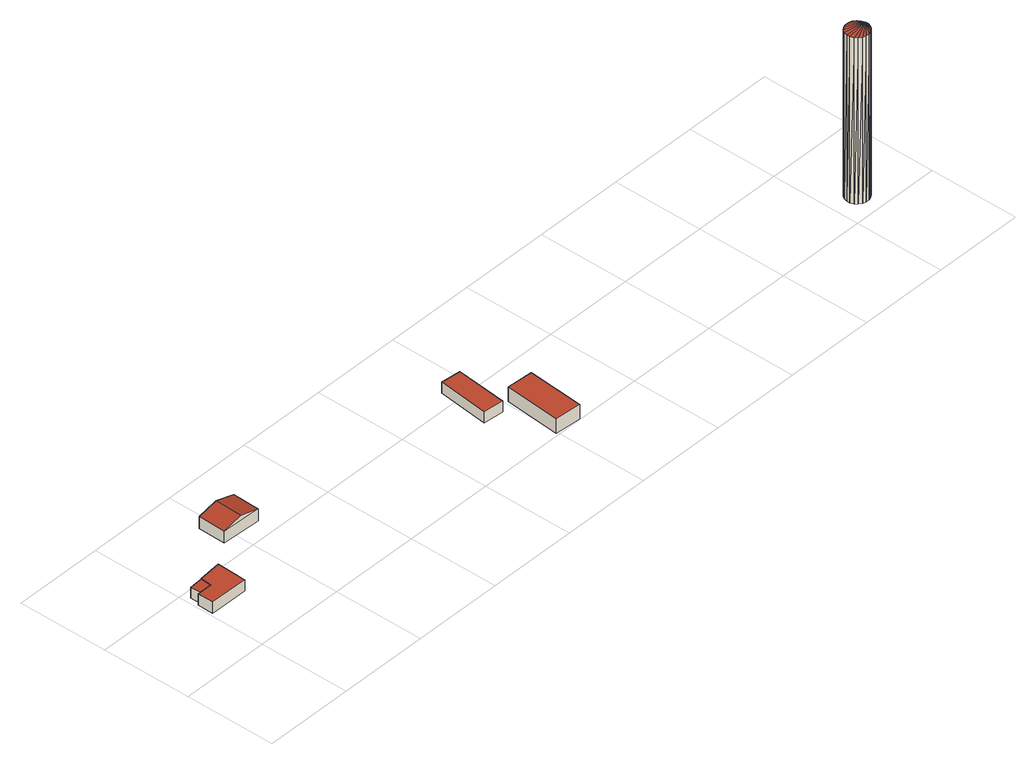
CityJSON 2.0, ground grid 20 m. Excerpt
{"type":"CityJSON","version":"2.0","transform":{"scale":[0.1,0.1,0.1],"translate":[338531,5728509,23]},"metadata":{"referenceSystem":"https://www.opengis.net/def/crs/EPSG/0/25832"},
"CityObjects":{
"building1":{"type":"Building","attributes":{"Geometrietyp2DReferenz":"3000","Gemeindeschluessel":"05170048","function":"51009_1610","roofType":"1000","measuredHeight":2.53},"geometry":[{"type":"Solid","lod":"2","boundaries":[[[[0,1,2,3]],[[4,5,1,0]],[[6,7,5,4]],[[3,2,7,6]],[[4,0,3,6]],[[1,5,7,2]]]],"semantics":{"surfaces":[{"type":"WallSurface"},{"type":"RoofSurface"},{"type":"GroundSurface"}],"values":[[0,0,0,0,1,2]]}}]},
"building2":{"type":"Building","attributes":{"Geometrietyp2DReferenz":"3000","Gemeindeschluessel":"05170048","function":"31001_1313","roofType":"1000","measuredHeight":2.63},"address":[{"country":"Germany","locality":"Wesel","thoroughfareNumber":"113","thoroughfareName":"Wurmflakstraße"}],"geometry":[{"type":"Solid","lod":"2","boundaries":[[[[8,9,10,11]],[[12,13,9,8]],[[14,5,13,12]],[[15,1,5,14]],[[16,2,1,15]],[[17,18,2,16]],[[19,20,18,17]],[[11,10,20,19]],[[17,16,15,14,12,8,11,19]],[[9,13,5,1,2,18,20,10]]]],"semantics":{"surfaces":[{"type":"WallSurface"},{"type":"RoofSurface"},{"type":"GroundSurface"}],"values":[[0,0,0,0,0,0,0,0,1,2]]}}]},
"building3":{"type":"Building","attributes":{"Geometrietyp2DReferenz":"3000","Gemeindeschluessel":"05170048","function":"31001_2723","roofType":"3100","measuredHeight":3.77},"address":[{"country":"Germany","locality":"Wesel","thoroughfareNumber":"113","thoroughfareName":"Wurmflakstraße"}],"geometry":[{"type":"Solid","lod":"2","boundaries":[[[[21,22,23,24]],[[25,26,22,21]],[[27,28,26,25]],[[24,23,28,27]],[[21,29,25]],[[27,30,24]],[[24,30,29,21]],[[25,29,30,27]],[[22,26,28,23]]]],"semantics":{"surfaces":[{"type":"WallSurface"},{"type":"RoofSurface"},{"type":"GroundSurface"}],"values":[[0,0,0,0,0,0,1,1,2]]}}]},
"building4":{"type":"Building","attributes":{"Geometrietyp2DReferenz":"3000","Gemeindeschluessel":"05170048","function":"31001_2723","roofType":"1000","measuredHeight":2.52},"geometry":[{"type":"Solid","lod":"2","boundaries":[[[[31,32,33,34]],[[35,36,32,31]],[[37,38,36,35]],[[34,33,38,37]],[[35,31,34,37]],[[32,36,38,33]]]],"semantics":{"surfaces":[{"type":"WallSurface"},{"type":"RoofSurface"},{"type":"GroundSurface"}],"values":[[0,0,0,0,1,2]]}}]},
"building5":{"type":"Building","attributes":{"Geometrietyp2DReferenz":"3000","Gemeindeschluessel":"05170048","function":"31001_1010","roofType":"1000","measuredHeight":3.27},"geometry":[{"type":"Solid","lod":"2","boundaries":[[[[39,40,41,42]],[[43,44,40,39]],[[45,46,44,43]],[[42,41,46,45]],[[43,39,42,45]],[[40,44,46,41]]]],"semantics":{"surfaces":[{"type":"WallSurface"},{"type":"RoofSurface"},{"type":"GroundSurface"}],"values":[[0,0,0,0,1,2]]}}]},
"building6":{"type":"Building","attributes":{"Geometrietyp2DReferenz":"1000","Gemeindeschluessel":"05170048","function":"51002_1251","roofType":"1000","measuredHeight":38.14},"geometry":[{"type":"Solid","lod":"2","boundaries":[[[[47,48,49]],[[48,50,49]],[[51,52,47]],[[52,48,47]],[[53,54,51]],[[54,52,51]],[[55,56,53]],[[56,54,53]],[[57,58,55]],[[58,56,55]],[[59,60,57]],[[60,58,57]],[[61,62,59]],[[62,60,59]],[[63,64,61]],[[64,62,61]],[[65,66,63]],[[66,64,63]],[[67,68,65]],[[68,66,65]],[[69,70,67]],[[70,68,67]],[[71,72,69]],[[72,70,69]],[[73,74,71]],[[74,72,71]],[[75,76,73]],[[76,74,73]],[[77,78,75]],[[78,76,75]],[[79,80,77]],[[80,78,77]],[[81,82,79]],[[82,80,79]],[[83,84,81]],[[84,82,81]],[[85,86,83]],[[86,84,83]],[[49,50,85]],[[50,86,85]],[[62,64,60]],[[64,66,60]],[[66,68,60]],[[68,70,60]],[[70,72,60]],[[72,74,60]],[[74,76,60]],[[76,78,60]],[[78,80,60]],[[80,82,60]],[[82,84,60]],[[84,86,60]],[[86,50,60]],[[50,48,60]],[[48,52,60]],[[52,54,60]],[[54,56,60]],[[56,58,60]],[[63,61,65]],[[61,59,65]],[[59,57,65]],[[57,55,65]],[[55,53,65]],[[53,51,65]],[[51,47,65]],[[47,49,65]],[[49,85,65]],[[85,83,65]],[[83,81,65]],[[81,79,65]],[[79,77,65]],[[77,75,65]],[[75,73,65]],[[73,71,65]],[[71,69,65]],[[69,67,65]]]],"semantics":{"surfaces":[{"type":"WallSurface"},{"type":"GroundSurface"},{"type":"RoofSurface"}],"values":[[0,0,0,0,0,0,0,0,0,0,0,0,0,0,0,0,0,0,0,0,0,0,0,0,0,0,0,0,0,0,0,0,0,0,0,0,0,0,0,0,1,1,1,1,1,1,1,1,1,1,1,1,1,1,1,1,1,1,2,2,2,2,2,2,2,2,2,2,2,2,2,2,2,2,2,2]]}}]}
},
"vertices":[
[36,155,33],[36,155,8],[38,180,8],[38,180,33],[9,155,33],[9,155,8],[8,178,33],[8,178,8],
[2,120,34],[2,120,8],[87,119,8],[87,119,34],[2,155,34],[2,155,8],[9,155,34],[36,155,34],[38,180,34],[89,184,34],[89,184,8],[88,154,34],[88,154,8],
[256,237,31],[256,237,4],[258,298,4],[258,298,31],[168,241,31],[168,241,4],[170,302,31],[170,302,4],[212,239,42],[214,300,42],
[790,230,28],[790,230,3],[746,234,3],[746,234,28],[778,117,28],[778,117,3],[733,121,28],[733,121,3],
[866,127,35],[866,127,2],[808,131,2],[808,131,35],[856,2,35],[856,2,2],[797,6,35],[797,6,2],
[1635,62,387],[1635,62,5],[1632,54,387],[1632,54,5],[1639,68,387],[1639,68,5],[1646,73,387],[1646,73,5],[1653,75,387],[1653,75,5],[1661,75,387],[1661,75,5],[1668,73,387],[1668,73,5],[1675,68,387],[1675,68,5],[1679,62,387],[1679,62,5],[1682,54,387],[1682,54,5],[1682,47,387],[1682,47,5],[1679,39,387],[1679,39,5],[1675,33,387],[1675,33,5],[1668,28,387],[1668,28,5],[1661,26,387],[1661,26,5],[1653,26,387],[1653,26,5],[1646,28,387],[1646,28,5],[1639,33,387],[1639,33,5],[1635,39,387],[1635,39,5],[1632,47,387],[1632,47,5]
]}
